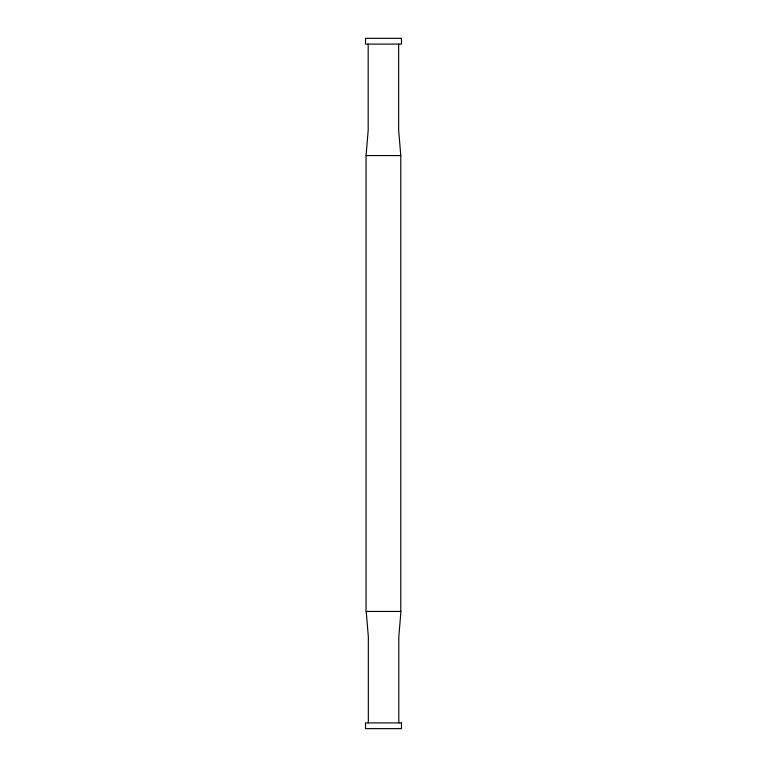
<?xml version="1.0" encoding="UTF-8"?>
<svg xmlns="http://www.w3.org/2000/svg" width="767" height="767" viewBox="0 0 767 767"><rect width="100%" height="100%" fill="white"/><g stroke="black" fill="none" stroke-linecap="round" stroke-linejoin="round"><path stroke-width="1.15" d="M398.821 722.898L398.821 636.61L400.94 611.443L366.06 611.443L366.06 155.557L368.179 130.39L368.179 44.102M366.06 155.557L400.786 155.557L400.786 611.443M400.786 155.557L398.667 130.39L398.667 44.102M366.214 611.443L368.333 636.61L368.333 722.898M401.477 38.35L365.523 38.35L365.523 44.102L401.477 44.102L401.477 38.35M401.477 722.898L365.523 722.898L365.523 728.65L401.477 728.65L401.477 722.898"/></g></svg>
